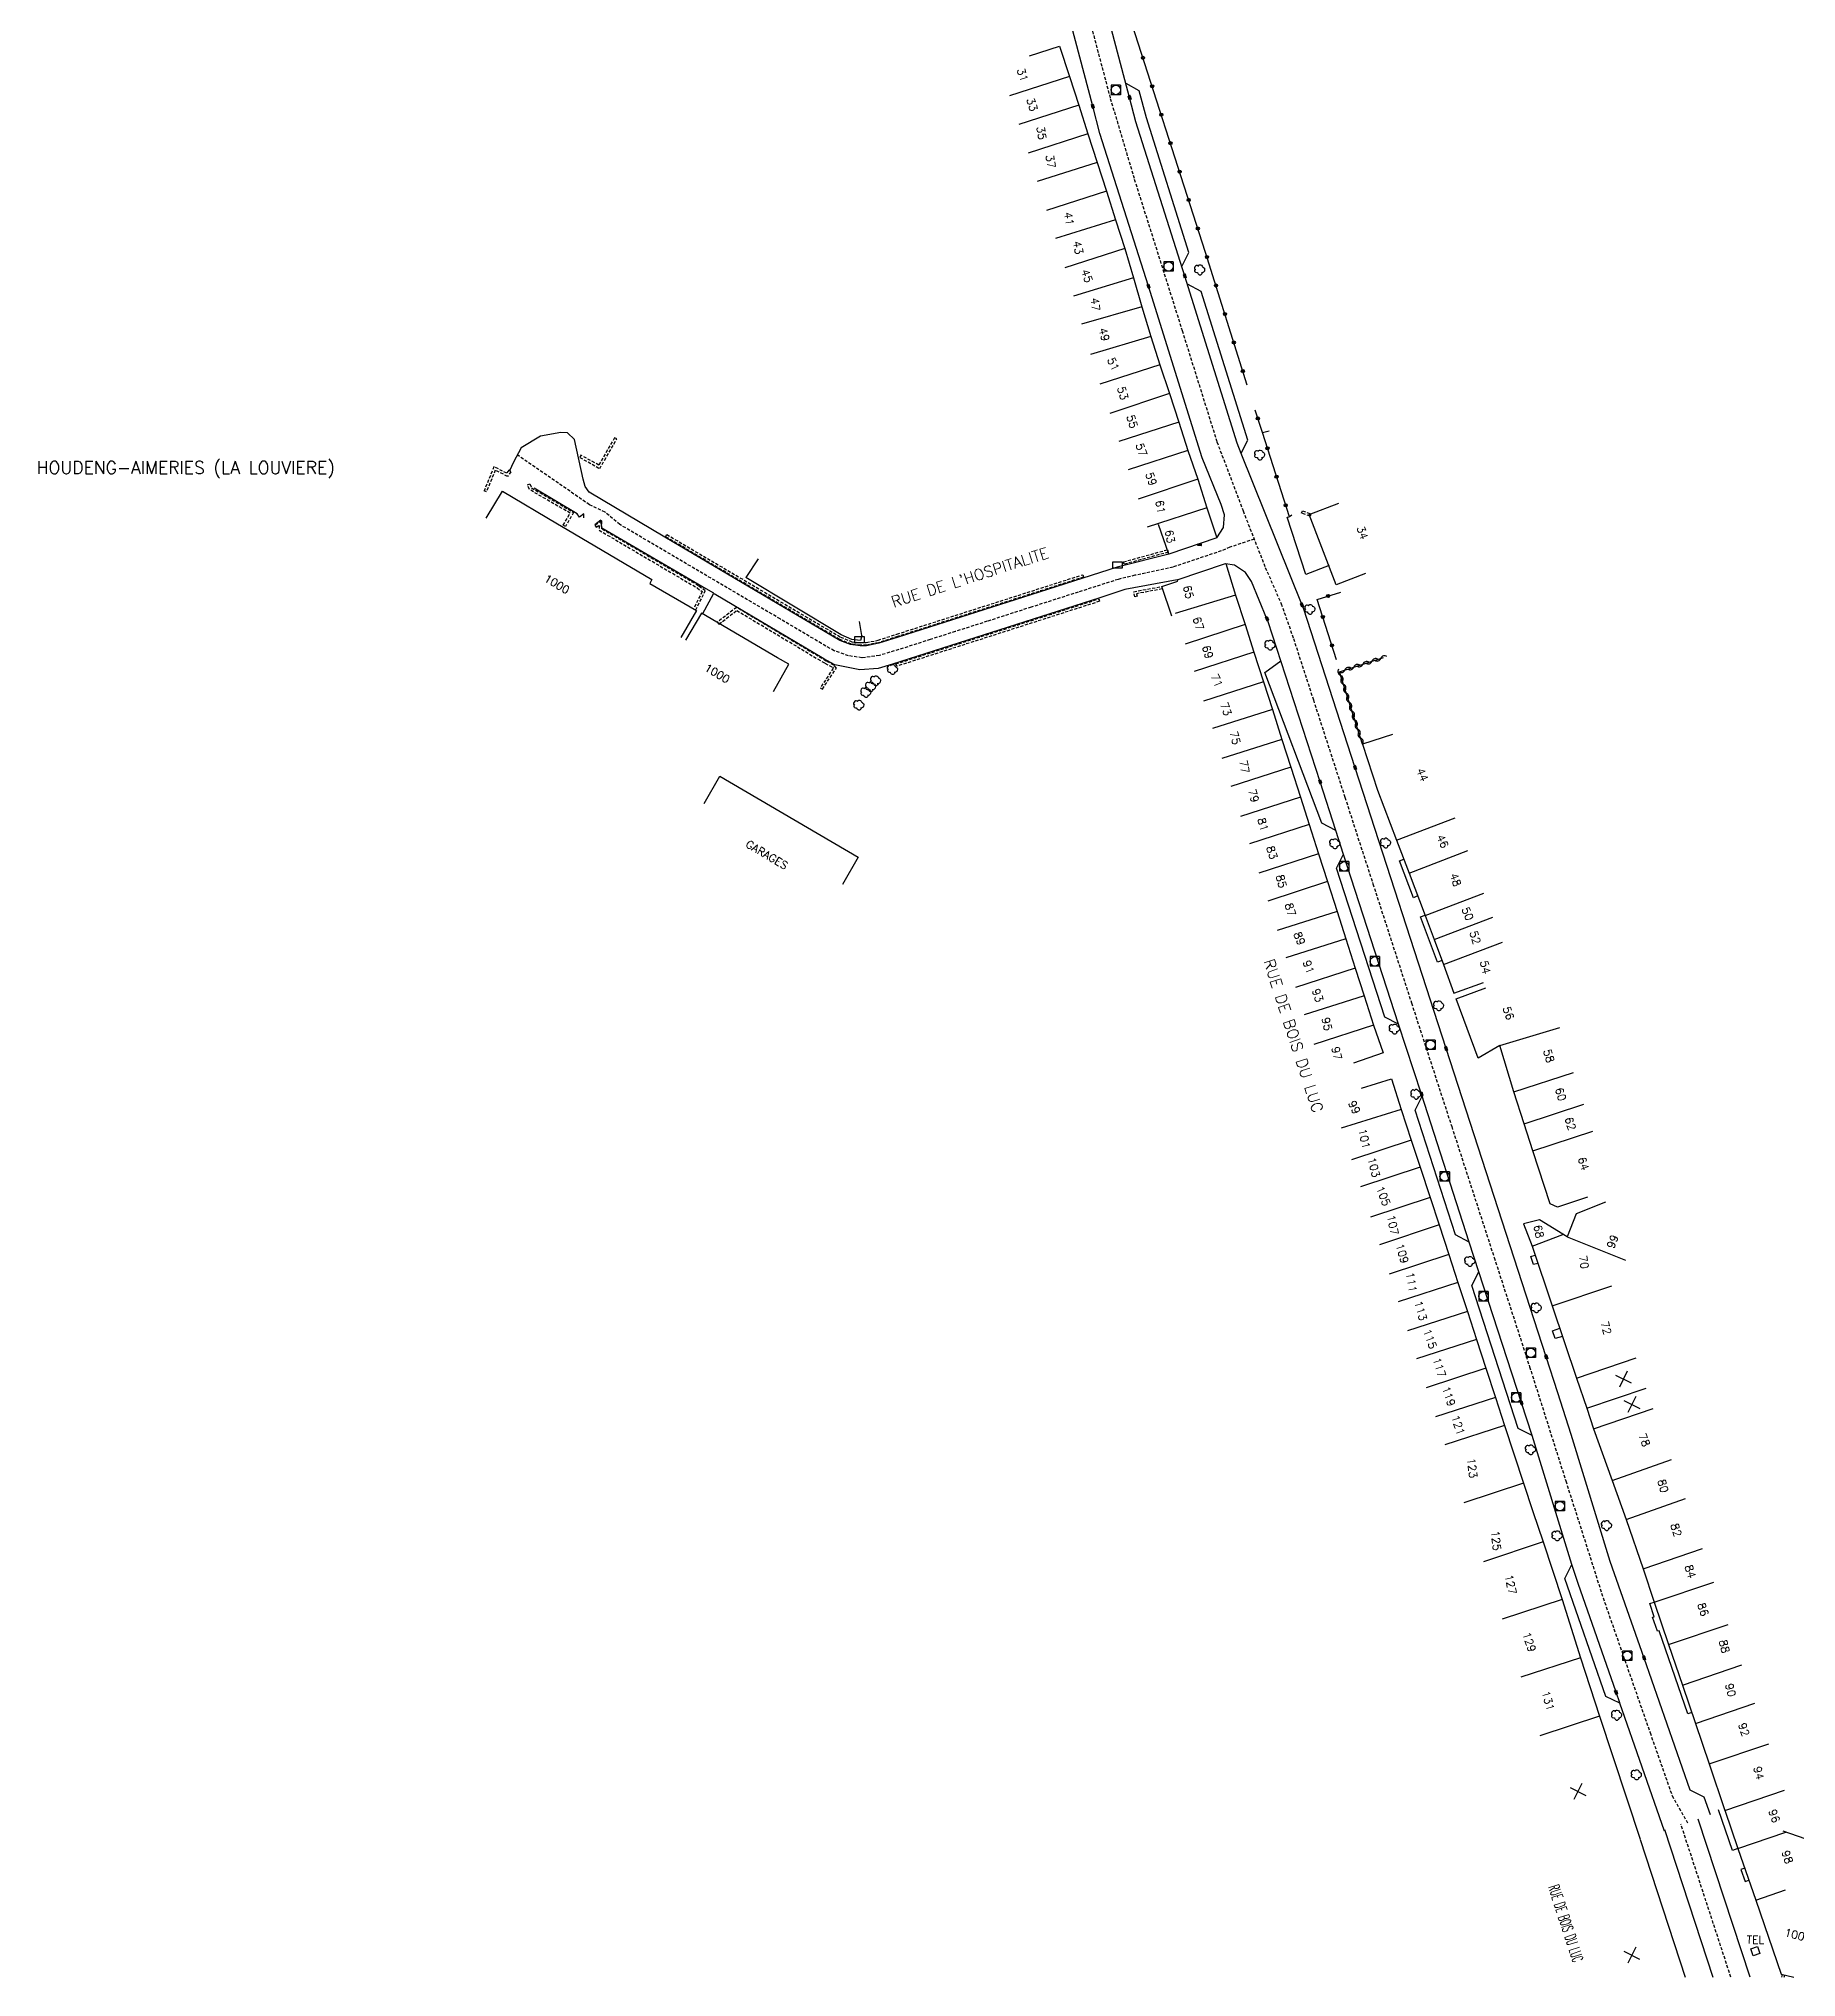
# Model space of a CAD drawing. Header units: millimetres. Extents: x 134000 to 135000, y 129000 to 130000.
# Drawn here: x 134017 to 134296.4, y 129000 to 129308.2 of the extents above; entities that cross this region are included whole.
import ezdxf
from ezdxf.enums import TextEntityAlignment as Align

# ---------------------------------------------------------------- set-up
doc = ezdxf.new("R2010")
doc.units = ezdxf.units.MM
doc.linetypes.add('DASHED', pattern=[0.75, 0.5, -0.25])
doc.layers.get('0').update_dxf_attribs({"linetype": 'CONTINUOUS'})
for name, color, linetype in [('W0001', 6, 'DASHED'), ('W0008', 7, 'CONTINUOUS'), ('W0100', 7, 'CONTINUOUS'), ('W0105', 7, 'CONTINUOUS'), ('W0112', 1, 'DASHED'), ('W0300', 7, 'CONTINUOUS'), ('W0310', 3, 'CONTINUOUS'), ('W0322', 7, 'CONTINUOUS'), ('W0400', 7, 'CONTINUOUS'), ('W0420', 7, 'CONTINUOUS'), ('W0980', 7, 'CONTINUOUS'), ('W0984', 7, 'CONTINUOUS'), ('W0989', 7, 'CONTINUOUS'), ('W0991', 7, 'CONTINUOUS'), ('W1102', 7, 'CONTINUOUS'), ('W1471', 7, 'CONTINUOUS')]:
    doc.layers.add(name, color=color, linetype=linetype)
doc.styles.get("Standard").update_dxf_attribs({"font": 'romans.shx', "width": 0.85})

# ---------------------------------------------------------------- blocks, each defined once
blk = doc.blocks.new('T400')
for p, q in [((-0.15, 0.3), (0.15, 0.3)), ((-0.15, -0.25), (-0.15, 0.3)), ((-0.15, 0.15), (0.15, 0.15)), ((-0.15, 0), (0.15, 0)), ((0.15, 0.3), (0.15, -0.25)), ((-0.15, -0.15), (0.15, -0.15)), ((-0.15, -0.25), (-0.15, -0.3)), ((-0.15, -0.3), (0.15, -0.3)), ((0.15, -0.3), (0.15, -0.25))]:
    blk.add_line(p, q)
blk = doc.blocks.new('T420')
for p, q in [((0.75, 0.75), (-0.75, 0.75)), ((-0.75, 0.75), (-0.75, -0.75)), ((0.75, 0.75), (0.75, -0.75)), ((0.75, -0.75), (-0.75, -0.75))]:
    blk.add_line(p, q)
blk.add_ellipse((0, 0), major_axis=(-0.53, 0.53), ratio=1, start_param=3.926991, end_param=10.210176)
blk = doc.blocks.new('T300')
for p, q in [((-0.8, 0.51), (-0.86, 0.34)), ((-0.86, 0.34), (-0.86, 0.17)), ((-0.86, 0.17), (-0.74, 0.06)), ((-0.69, 0.63), (-0.8, 0.51)), ((-0.8, -0.06), (-0.74, 0.06)), ((-0.74, 0.06), (-0.69, 0.11)), ((-0.57, 0.69), (-0.69, 0.63)), ((-0.46, 0.69), (-0.57, 0.69)), ((-0.29, 0.63), (-0.46, 0.69)), ((-0.29, 0.63), (-0.17, 0.74)), ((-0.23, 0.57), (-0.29, 0.63)), ((-0.17, 0.74), (-0.06, 0.8)), ((-0.06, 0.8), (0.06, 0.8)), ((0.06, 0.8), (0.23, 0.74)), ((0.23, 0.74), (0.34, 0.63)), ((0.34, 0.63), (0.4, 0.51)), ((0.46, 0.46), (0.34, 0.46)), ((0.4, 0.51), (0.4, 0.46)), ((0.57, 0.4), (0.46, 0.46)), ((0.57, 0.4), (0.69, 0.29)), ((0.69, 0.29), (0.74, 0.17)), ((0.74, 0.06), (0.69, -0.17)), ((0.74, 0.17), (0.74, 0.06)), ((-0.8, -0.17), (-0.8, -0.06)), ((-0.8, -0.23), (-0.8, -0.17)), ((-0.74, -0.34), (-0.8, -0.23)), ((-0.69, -0.4), (-0.74, -0.34)), ((-0.51, -0.46), (-0.69, -0.4)), ((-0.4, -0.46), (-0.51, -0.46)), ((-0.4, -0.46), (-0.34, -0.46)), ((-0.34, -0.46), (-0.34, -0.4)), ((-0.34, -0.51), (-0.34, -0.46)), ((-0.29, -0.63), (-0.34, -0.51)), ((-0.17, -0.74), (-0.29, -0.63)), ((-0.06, -0.8), (-0.17, -0.74)), ((0.06, -0.8), (-0.06, -0.8)), ((0.17, -0.74), (0.06, -0.8)), ((0.23, -0.69), (0.17, -0.74)), ((0.29, -0.46), (0.23, -0.46)), ((0.29, -0.63), (0.23, -0.69)), ((0.46, -0.4), (0.29, -0.46)), ((0.34, -0.51), (0.29, -0.63)), ((0.34, -0.51), (0.34, -0.46)), ((0.57, -0.34), (0.46, -0.4)), ((0.63, -0.29), (0.57, -0.34)), ((0.69, -0.17), (0.63, -0.29))]:
    blk.add_line(p, q)
blk = doc.blocks.new('t991o')
at = {"color": 0, "linetype": 'Continuous'}
for p, q in [((-1, 1), (1, -1)), ((-1, -1), (1, 1))]:
    blk.add_line(p, q, dxfattribs=at)
blk = doc.blocks.new('T1471')
at = {"color": 0, "linetype": 'Continuous', "flags": 128}
blk.add_lwpolyline([(-0.75, -0.5), (-0.75, 0.5), (0.75, 0.5), (0.75, -0.5), (-0.75, -0.5)], dxfattribs=at)
blk = doc.blocks.new('t322o')
at = {"color": 0, "linetype": 'Continuous'}
for radius in [0.25, 0.15]:
    blk.add_circle((0, 0), radius, dxfattribs=at)
blk = doc.blocks.new('t310o')
at = {"color": 0, "linetype": 'Continuous'}
for centre, start, end in [((-0.5, 0.38), 216.8699, 323.1304), ((0.5, -0.37), 36.8699, 143.1303)]:
    blk.add_arc(centre, 0.625, start, end, dxfattribs=at)

msp = doc.modelspace()

# ---------------------------------------------------------------- linework, layer by layer
at = {"layer": 'W0001'}
for points in [[(134182.17, 129318.09), (134187.31, 129298.69), (134191.13, 129285.83), (134194.09, 129276.51), (134198.73, 129261.79), (134204.27, 129244.07), (134208.42, 129233.11), (134211.95, 129224.12), (134214.47, 129218.36), (134216.43, 129212.81), (134219.59, 129203.07), (134224.61, 129187.58), (134229.06, 129173.82), (134235.19, 129154.89), (134241.58, 129135.24), (134248.33, 129114.42), (134253.97, 129097.05), (134259.72, 129078.91), (134265.65, 129060.32), (134273.12, 129038.88), (134276.62, 129028.87), (134279.07, 129024.54)], [(134210.19, 129228.62), (134206.31, 129227.32), (134204.94, 129226.75), (134197.28, 129224.18), (134191.23, 129222.87), (134188.56, 129222.23), (134182.2, 129220.2), (134174.72, 129217.8), (134167.74, 129215.56), (134162.66, 129213.93), (134158.69, 129212.66), (134154.4, 129211.29), (134150.6, 129210.12), (134147.82, 129209.76), (134145.69, 129210.09), (134143.4, 129210.88), (134141.39, 129212.04), (134134.82, 129215.93), (134109.34, 129230.94), (134107, 129232.9), (134104.5, 129234.09), (134093.05, 129242)], [(134285.97, 129000), (134278.02, 129024.34)]]:
    msp.add_lwpolyline(points, dxfattribs=at)
at = {"layer": 'W0008'}
for points in [[(134282.74, 129025.84), (134281.73, 129028.65), (134279.49, 129029.72), (134272.17, 129050.74), (134266.8, 129066.11), (134260.58, 129086.28), (134258.46, 129092.93), (134256.62, 129098.61), (134240.69, 129147.63), (134226.24, 129192.28), (134218.02, 129217.63), (134217.79, 129218.15), (134208.1, 129242.26), (134207.47, 129243.9), (134199.16, 129270.45), (134191.39, 129294.95), (134190.38, 129298.81), (134183.9, 129323.31)], [(134204.25, 129228.83), (134205.32, 129230.48), (134205.45, 129232.49), (134204.91, 129234.14), (134201.92, 129241.57), (134193.38, 129268.83), (134185.66, 129293.11), (134184.53, 129297.46), (134178.12, 129321.67)], [(134198.66, 129271.96), (134199.8, 129274.19), (134193.04, 129295.62), (134191.91, 129299.88), (134189.82, 129301.04)], [(134208.13, 129242.3), (134209.19, 129244.34), (134201.74, 129267.99), (134199.56, 129269.14)], [(134196.6, 129226.22), (134188.39, 129224.17), (134176.01, 129220.2), (134153.56, 129213.03), (134150.52, 129212.07), (134148.57, 129211.66), (134147.55, 129211.66), (134145.99, 129211.85), (134144.3, 129212.53), (134116.5, 129228.93), (134104.46, 129236.07), (134103.83, 129237.01), (134103.53, 129238.16), (134102.14, 129244.48), (134101, 129245.5), (134099.97, 129245.57), (134096.74, 129244.97), (134093.67, 129243.12), (134092.43, 129240.88), (134091.81, 129239.47)], [(134103.61, 129231.99), (134103.6, 129232.67), (134102.9, 129232.11), (134102.56, 129232.67), (134095.71, 129236.72)], [(134123.02, 129220.71), (134106.49, 129230.37), (134106.32, 129231.65), (134105.36, 129230.87)], [(134275.41, 129023.24), (134268.29, 129043.59), (134266.09, 129044.64), (134259.57, 129063.4), (134260.7, 129065.62), (134254.35, 129086.12), (134252.68, 129091.32), (134245.92, 129112.16), (134244.38, 129116.87), (134236.79, 129140.41), (134233.14, 129151.5), (134224.39, 129178.51), (134223.17, 129182.32), (134220.67, 129190.05), (134212.42, 129215.46), (134212.22, 129215.97), (134209.74, 129221.91), (134208.81, 129223.32), (134207.06, 129224.46), (134205.64, 129224.68)], [(134197.96, 129222.14), (134189.64, 129220.59), (134185.48, 129219.26), (134152.68, 129208.73), (134150.42, 129208.04), (134147.47, 129207.82), (134143.53, 129208.65), (134141.77, 129209.61), (134124.32, 129219.93)], [(134223.18, 129182.29), (134220.93, 129183.48), (134211.87, 129207.42), (134214.44, 129209.29)], [(134233.14, 129151.49), (134230.96, 129152.61), (134223.27, 129176.29), (134224.39, 129178.52)], [(134244.38, 129116.87), (134242.17, 129118), (134235.75, 129137.85), (134236.87, 129140.09)], [(134254.35, 129086.11), (134252.16, 129087.23), (134244.81, 129109.95), (134245.92, 129112.15)], [(134268.29, 129043.6), (134267.72, 129045.3), (134261.68, 129062.6), (134260.7, 129065.62)], [(134289.01, 129000), (134280.75, 129025.15)], [(134275.44, 129023.5), (134283.11, 129000)], [(134288.16, 129017.34), (134287.57, 129017.14), (134288.25, 129015.21), (134288.83, 129015.41)]]:
    msp.add_lwpolyline(points, dxfattribs=at)
at = {"layer": 'W0008', "flags": 128}
msp.add_lwpolyline([(134287.09, 129020.44), (134286.22, 129020.15), (134284, 129026.59)], dxfattribs=at)
at = {"layer": 'W0100'}
for points in [[(134174.49, 129305.46), (134179.25, 129306.99), (134180.81, 129302.15), (134182.29, 129297.62), (134183.76, 129293.06), (134185.22, 129288.52), (134186.7, 129283.95), (134188.14, 129279.4), (134189.6, 129274.82), (134191.01, 129270.17), (134192.33, 129265.53), (134193.75, 129260.83), (134195.19, 129256.31), (134196.7, 129251.77), (134198.19, 129247.24), (134199.66, 129242.73), (134201.21, 129238.18), (134202.68, 129233.62), (134204.25, 129228.82), (134196.6, 129226.22), (134194.99, 129230.95)], [(134088.1, 129231.94), (134090.66, 129236.24), (134099.42, 129231.03), (134100.98, 129230.14), (134114.45, 129222.2), (134114.08, 129221.55), (134121.5, 129217.29), (134119.01, 129212.96)], [(134227.9, 129223.16), (134223.23, 129221.37), (134218.95, 129232.54), (134223.62, 129234.33)], [(134197.07, 129216.36), (134195.5, 129221.1), (134198.05, 129221.95), (134197.96, 129222.14), (134205.64, 129224.77)], [(134205.67, 129224.77), (134207.2, 129219.71), (134208.73, 129215.04), (134210.15, 129210.65), (134211.67, 129205.94), (134213.07, 129201.53), (134214.59, 129196.77), (134216, 129192.35), (134217.54, 129187.58), (134218.94, 129183.24), (134220.42, 129178.59), (134221.86, 129174.21), (134223.37, 129169.41), (134224.74, 129165.1), (134226.26, 129160.43), (134227.66, 129156.03), (134229.17, 129151.35), (134230.68, 129146.97), (134225.95, 129145.34)], [(134133.78, 129204.39), (134136.18, 129208.77), (134134.42, 129209.74), (134122.33, 129216.87), (134119.79, 129212.56)], [(134232.17, 129197.56), (134227.41, 129196.03), (134229.78, 129188.7), (134232.79, 129180.75), (134234.81, 129175.52), (134237.34, 129168.8), (134238.78, 129165), (134240.29, 129161), (134241.94, 129156.45), (134246.64, 129158.15)], [(134122.73, 129186.62), (134125.25, 129190.93), (134147.25, 129178.05), (134144.73, 129173.74)], [(134263.15, 129124), (134258.39, 129122.44), (134257.26, 129122.96), (134254.5, 129131.36), (134253.09, 129135.66), (134251.44, 129140.77), (134249.23, 129148.1), (134245.79, 129146.13), (134242.3, 129155.55), (134246.99, 129157.29)], [(134227.27, 129141.33), (134232.04, 129142.81), (134233.56, 129137.93), (134235.16, 129133.09), (134236.58, 129128.77), (134238.16, 129123.96), (134239.6, 129119.59), (134241.15, 129114.87), (134242.58, 129110.43), (134244.08, 129105.86), (134245.52, 129101.41), (134247.02, 129096.84), (134248.53, 129092.18), (134249.98, 129087.73), (134253.01, 129078.53), (134254.48, 129074.05), (134256.1, 129069.21), (134259.12, 129060.05), (134262.08, 129050.76), (134265.09, 129041.48), (134271.53, 129021.93)], [(134266.04, 129123.2), (134261.38, 129121.38), (134259.92, 129117.68), (134255.55, 129120.39), (134252.98, 129119.78), (134254.37, 129116.21), (134257.56, 129106.71), (134261.42, 129095.26), (134263.05, 129090.45), (134264.15, 129087.2), (134267.09, 129078.95), (134269.31, 129072.75), (134272, 129064.9), (134273.78, 129059.61), (134276.05, 129052.87), (134278.25, 129046.44), (134280.33, 129040.33), (134282.52, 129033.9), (134285.02, 129026.53), (134294.49, 129029.74)], [(134284.98, 129026.57), (134287.09, 129020.44), (134289.92, 129012.24), (134293.95, 129000.51), (134295.95, 129000)], [(134271.53, 129021.87), (134278.72, 129000)]]:
    msp.add_lwpolyline(points, dxfattribs=at)
at = {"layer": 'W0100', "flags": 128}
msp.add_lwpolyline([(134290.59, 129003.77), (134289.53, 129003.41), (134289.16, 129004.49), (134290.21, 129004.86)], close=True, dxfattribs=at)
at = {"layer": 'W0105'}
for p, q in [((134131.35, 129225.49), (134129.35, 129222.53)), ((134147.82, 129213.29), (134147.44, 129215.54)), ((134240.05, 129161.66), (134239.35, 129161.39)), ((134279.74, 129042.09), (134279.15, 129041.89))]:
    msp.add_line(p, q, dxfattribs=at)
for points in [[(134222.08, 129224.42), (134218.42, 129223), (134215.43, 129232.11), (134215.73, 129232.18)], [(134147.82, 129213.29), (134147.62, 129212.53), (134146.21, 129212.66), (134144.54, 129213.39), (134129.35, 129222.53)], [(134122.49, 129216.71), (134124.29, 129220.01), (134123.05, 129220.7)], [(134236.16, 129171.9), (134235.52, 129171.58), (134233.31, 129177.49), (134233.97, 129177.76)], [(134239.35, 129161.39), (134236.64, 129168.57), (134237.35, 129168.82)], [(134255.3, 129113.48), (134254.61, 129113.3), (134254.15, 129114.57), (134254.87, 129114.77)], [(134259.19, 129101.85), (134258.03, 129101.52), (134257.61, 129102.77), (134258.77, 129103.16)], [(134279.15, 129041.89), (134274.59, 129055.07), (134274.28, 129055.02), (134273.52, 129057.22), (134273.79, 129057.32), (134273.07, 129059.4), (134273.77, 129059.64)]]:
    msp.add_lwpolyline(points, dxfattribs=at)
at = {"layer": 'W0112'}
for p, q in [((134106.14, 129239.84), (134108.85, 129244.55)), ((134102.97, 129241.62), (134106.14, 129239.84)), ((134088.12, 129236.14), (134087.75, 129236.29)), ((134101.98, 129232.88), (134100.7, 129230.63)), ((134106.45, 129231.53), (134105.37, 129230.83)), ((134217.72, 129232.74), (134217.85, 129233.12)), ((134219.06, 129232.26), (134217.72, 129232.74)), ((134144.26, 129212.69), (134116.6, 129229.01)), ((134189.5, 129224.62), (134189.39, 129225)), ((134196.53, 129226.55), (134189.5, 129224.62)), ((134191.02, 129220.26), (134195.5, 129221.1)), ((134153.23, 129208.79), (134185.49, 129219.12)), ((134185.49, 129219.12), (134185.61, 129218.74)), ((134191.2, 129219.45), (134191.02, 129220.26)), ((134127.89, 129217.77), (134124.83, 129215.4))]:
    msp.add_line(p, q, dxfattribs=at)
for points in [[(134108.85, 129244.55), (134108.5, 129244.75), (134105.99, 129240.38)], [(134092, 129239.34), (134091.67, 129239.57), (134091.36, 129239.1), (134089.33, 129240.13), (134087.75, 129236.29)], [(134092, 129239.34), (134091.5, 129238.59), (134089.54, 129239.58), (134088.12, 129236.14)], [(134105.99, 129240.38), (134103.16, 129241.97), (134102.97, 129241.62)], [(134094.96, 129236.51), (134094.67, 129237.28), (134095.05, 129237.43)], [(134100.7, 129230.63), (134100.35, 129230.83), (134101.44, 129232.74), (134094.96, 129236.51)], [(134095.05, 129237.43), (134095.29, 129236.79), (134101.98, 129232.88)], [(134105.37, 129230.83), (134105.59, 129230.5), (134106.05, 129230.8), (134106.05, 129230.04), (134121.61, 129220.88), (134122.42, 129220.28)], [(134121.41, 129217.36), (134122.92, 129220.4), (134121.83, 129221.22), (134106.45, 129230.26), (134106.45, 129231.53)], [(134217.85, 129233.12), (134219.19, 129232.64), (134219.06, 129232.26)], [(134116.6, 129229.01), (134116.81, 129229.35), (134144.43, 129213.05), (134146.24, 129212.32), (134147.55, 129212.16), (134148.52, 129212.19), (134150.38, 129212.55), (134153.38, 129213.52)], [(134189.39, 129225), (134196.42, 129226.94), (134196.53, 129226.55)], [(134183.07, 129222.59), (134153.5, 129213.14), (134150.48, 129212.16), (134148.56, 129211.79), (134147.53, 129211.76), (134146.14, 129211.93), (134144.26, 129212.69)], [(134153.38, 129213.52), (134182.95, 129222.97), (134183.07, 129222.59)], [(134195.5, 129221.1), (134195.57, 129220.71), (134191.5, 129219.94)], [(134122.42, 129220.28), (134121.05, 129217.54), (134121.41, 129217.36)], [(134185.61, 129218.74), (134153.36, 129208.41), (134153.23, 129208.79)], [(134191.5, 129219.94), (134191.59, 129219.54), (134191.2, 129219.45)], [(134124.83, 129215.4), (134125.08, 129215.09), (134127.92, 129217.29), (134141.94, 129208.89), (134143.12, 129208.27), (134143.26, 129208.1)], [(134141.53, 129204.77), (134143.76, 129208.13), (134143.37, 129208.59), (134142.14, 129209.24), (134127.89, 129217.77)], [(134143.26, 129208.1), (134141.2, 129204.99), (134141.53, 129204.77)], [(134294.14, 129000.46), (134294.01, 129000)], [(134294.43, 129000), (134294.52, 129000.36)]]:
    msp.add_lwpolyline(points, dxfattribs=at)
at = {"layer": 'W0310'}
msp.add_lwpolyline([(134227.41, 129196.03), (134223.73, 129207.53), (134230.76, 129209.8)], dxfattribs=at)
at = {"layer": 'W0322'}
msp.add_line((134211.49, 129245.56), (134210.34, 129249.12), dxfattribs=at)
for points in [[(134209.09, 129253.09), (134202.46, 129274.17), (134189.37, 129314.93), (134178.84, 129347.65), (134183.04, 129349.65)], [(134216.17, 129232.43), (134215.79, 129232.18), (134211.49, 129245.56), (134212.56, 129245.85)], [(134223.28, 129209.46), (134220.2, 129219.05), (134223.95, 129220.2)]]:
    msp.add_lwpolyline(points, dxfattribs=at)
at = {"layer": 'W1102'}
for p, q in [((134180.81, 129302.15), (134171.3, 129299.09)), ((134182.29, 129297.62), (134172.78, 129294.52)), ((134183.76, 129293.06), (134174.25, 129289.98)), ((134185.22, 129288.52), (134175.7, 129285.46)), ((134186.7, 129283.95), (134177.18, 129280.87)), ((134188.14, 129279.4), (134178.6, 129276.39)), ((134189.6, 129274.82), (134180.08, 129271.76)), ((134191.01, 129270.17), (134181.44, 129267.27)), ((134192.33, 129265.53), (134182.71, 129262.8)), ((134193.75, 129260.83), (134184.17, 129257.95)), ((134195.19, 129256.31), (134185.67, 129253.26)), ((134196.7, 129251.77), (134187.21, 129248.62)), ((134198.19, 129247.24), (134188.69, 129244.12)), ((134199.66, 129242.73), (134190.15, 129239.63)), ((134201.21, 129238.18), (134191.75, 129234.95)), ((134202.68, 129233.62), (134193.16, 129230.55)), ((134207.2, 129219.71), (134197.63, 129216.81)), ((134208.73, 129215.04), (134199.23, 129211.92)), ((134210.15, 129210.65), (134200.65, 129207.56)), ((134211.67, 129205.94), (134202.15, 129202.88)), ((134213.07, 129201.53), (134203.54, 129198.5)), ((134214.59, 129196.77), (134205.06, 129193.73)), ((134216, 129192.35), (134206.47, 129189.32)), ((134217.54, 129187.58), (134208.02, 129184.51)), ((134232.79, 129180.75), (134242.14, 129184.29)), ((134218.94, 129183.24), (134209.42, 129180.17)), ((134220.42, 129178.59), (134210.9, 129175.54)), ((134234.81, 129175.52), (134244.14, 129179.12)), ((134221.86, 129174.21), (134212.36, 129171.09)), ((134237.34, 129168.8), (134246.7, 129172.33)), ((134223.37, 129169.41), (134213.82, 129166.43)), ((134238.78, 129165), (134248.13, 129168.52)), ((134224.74, 129165.1), (134215.21, 129162.07)), ((134240.29, 129161), (134249.64, 129164.56)), ((134226.26, 129160.43), (134216.75, 129157.34)), ((134227.66, 129156.03), (134218.14, 129152.98)), ((134229.17, 129151.35), (134219.65, 129148.29)), ((134249.23, 129148.1), (134258.8, 129150.99)), ((134251.44, 129140.77), (134260.95, 129143.84)), ((134233.56, 129137.93), (134224.01, 129134.96)), ((134253.09, 129135.66), (134262.59, 129138.78)), ((134235.16, 129133.09), (134225.66, 129129.95)), ((134254.5, 129131.36), (134264, 129134.48)), ((134236.58, 129128.77), (134227.08, 129125.64)), ((134238.16, 129123.96), (134228.66, 129120.84)), ((134239.6, 129119.59), (134230.11, 129116.45)), ((134254.37, 129116.21), (134259.23, 129118.1)), ((134259.92, 129117.68), (134269.22, 129114.01)), ((134241.15, 129114.87), (134231.65, 129111.75)), ((134242.58, 129110.43), (134233.07, 129107.36)), ((134257.56, 129106.71), (134267.04, 129109.9)), ((134244.08, 129105.86), (134234.57, 129102.75)), ((134245.52, 129101.41), (134236.01, 129098.33)), ((134261.42, 129095.26), (134270.9, 129098.45)), ((134247.02, 129096.84), (134237.52, 129093.72)), ((134248.53, 129092.18), (134239.02, 129089.1)), ((134263.05, 129090.45), (134272.52, 129093.66)), ((134264.15, 129087.2), (134273.62, 129090.39)), ((134249.98, 129087.73), (134240.48, 129084.63)), ((134267.09, 129078.95), (134276.51, 129082.31)), ((134253.01, 129078.53), (134243.51, 129075.41)), ((134269.31, 129072.75), (134278.73, 129076.12)), ((134256.1, 129069.21), (134246.62, 129066.04)), ((134272, 129064.9), (134281.46, 129068.14)), ((134273.78, 129059.61), (134283.25, 129062.81)), ((134259.12, 129060.05), (134249.62, 129056.92)), ((134276.05, 129052.87), (134285.53, 129056.06)), ((134262.08, 129050.76), (134252.56, 129047.72)), ((134278.25, 129046.44), (134287.71, 129049.68)), ((134280.33, 129040.33), (134289.8, 129043.55)), ((134265.09, 129041.48), (134255.57, 129038.4)), ((134282.52, 129033.9), (134291.99, 129037.12))]:
    msp.add_line(p, q, dxfattribs=at)
at = {"layer": 'W1102', "flags": 128}
for points in [[(134287.09, 129020.44), (134294.68, 129023.06)], [(134303.73, 129019.94), (134294.27, 129023.2)], [(134289.92, 129012.24), (134294.65, 129013.87)]]:
    msp.add_lwpolyline(points, dxfattribs=at)

# ---------------------------------------------------------------- block references
at = {"layer": 'W0300'}
for p in [(134201.57, 129271.41), (134211.1, 129241.99), (134219.07, 129217.45), (134212.75, 129211.75), (134152.72, 129207.89), (134149.24, 129205.14), (134150.04, 129206.08), (134147.37, 129202.22), (134148.49, 129204.24), (134223.04, 129180.19), (134231.11, 129180.31), (134239.55, 129154.42), (134232.52, 129150.73), (134235.94, 129140.36), (134244.5, 129113.79), (134255.06, 129106.4), (134254.15, 129083.85), (134258.38, 129070.15), (134266.23, 129071.79), (134267.85, 129041.64), (134270.99, 129032.16)]:
    msp.add_blockref('T300', p, dxfattribs=at)
at = {"layer": 'W0310'}
for p, rotation in [((134226.04, 129208.27), 17.94904907545579), ((134227.47, 129208.74), 17.94904907545579), ((134228.89, 129209.2), 17.94904907545579), ((134230.32, 129209.66), 17.94904907545579), ((134223.91, 129206.98), 107.7460438232429), ((134224.61, 129207.81), 17.94904907545579), ((134224.36, 129205.55), 107.7460438232429), ((134224.82, 129204.12), 107.7460438232429), ((134225.28, 129202.69), 107.7460438232429), ((134225.74, 129201.26), 107.7460438232429), ((134226.19, 129199.84), 107.7460438232429), ((134226.65, 129198.41), 107.7460438232429), ((134227.11, 129196.98), 107.7460438232429)]:
    msp.add_blockref('t310o', p, dxfattribs=dict(at, rotation=rotation))
at = {"layer": 'W0322'}
for p, rotation in [((134192.52, 129305.14), 107.8071320953514), ((134193.97, 129300.62), 107.8071320953514), ((134195.42, 129296.09), 107.8071320953514), ((134196.87, 129291.57), 107.8071320953514), ((134198.33, 129287.05), 107.8071320953514), ((134199.78, 129282.53), 107.8071320953514), ((134201.23, 129278), 107.8071320953514), ((134202.68, 129273.48), 107.4557769763271), ((134204.1, 129268.95), 107.4557769763271), ((134205.53, 129264.42), 107.4557769763271), ((134206.95, 129259.89), 107.4557769763271), ((134208.38, 129255.35), 107.4557769763271), ((134210.76, 129247.82), 107.8110963758395), ((134212.29, 129243.06), 107.8223179965978), ((134213.74, 129238.54), 107.8223179965978), ((134215.2, 129234.01), 107.8223179965978), ((134221.93, 129219.58), 17.05104100581487), ((134221.1, 129216.25), 107.8015620882014), ((134222.55, 129211.73), 107.8015620882014)]:
    msp.add_blockref('t322o', p, dxfattribs=dict(at, rotation=rotation))
at = {"layer": 'W0400'}
for p, rotation in [((134190.38, 129298.81), 194.651741027832), ((134184.53, 129297.46), 14.55764007698749), ((134199.16, 129270.45), 197.3749160766601), ((134193.38, 129268.83), 17.3979797378446), ((134201.5, 129227.74), 90), ((134217.79, 129218.15), 203.8210220336914), ((134212.22, 129215.97), 21.67861175558512), ((134220.67, 129190.05), 17.93672180103813), ((134226.24, 129192.28), 197.9293899536132), ((134240.69, 129147.63), 198.0048446655273), ((134236.79, 129140.41), 17.87992858866158), ((134256.62, 129098.61), 197.9514770507812), ((134252.68, 129091.32), 17.74868011366063), ((134272.17, 129050.74), 199.2239913940429), ((134267.72, 129045.3), 18.53440856755642)]:
    msp.add_blockref('T400', p, dxfattribs=dict(at, rotation=rotation))
at = {"layer": 'W0420'}
for p in [(134188.2, 129300.03), (134196.58, 129271.97), (134224.5, 129176.6), (134229.36, 129161.5), (134238.21, 129148.24), (134240.47, 129127.28), (134246.64, 129108.25), (134254.15, 129099.25), (134251.84, 129092.16), (134258.79, 129074.89), (134269.49, 129051.1)]:
    msp.add_blockref('T420', p, dxfattribs=at)
at = {"layer": 'W0991'}
for p, rotation in [((134268.87, 129095.1), 288.7215785315002), ((134270.23, 129091.06), 288.6228236357227), ((134261.66, 129029.51), 288.2386463203029), ((134270.2, 129003.5), 288.194809320252)]:
    msp.add_blockref('t991o', p, dxfattribs=dict(at, rotation=rotation))
at = {"layer": 'W1471'}
for p in [(134188.47, 129224.49), (134147.45, 129212.63)]:
    msp.add_blockref('T1471', p, dxfattribs=at)

# ---------------------------------------------------------------- texts
at = {"layer": 'W0980'}
msp.add_text('HOUDENG-AIMERIES (LA LOUVIERE)', height=2, dxfattribs=at).set_placement((134040.32, 129239.86), align=Align.MIDDLE)
at = {"layer": 'W0984'}
for s, rotation, p in [('GARAGES', 329.6468, (134132.72, 129178.45)), ('TEL', 359.2887, (134289.87, 129005.95))]:
    msp.add_text(s, height=1.25, rotation=rotation, dxfattribs=at).set_placement(p, align=Align.MIDDLE)
at = {"layer": 'W0989'}
for s, rotation, p in [("RUE DE L'HOSPITALITE", 17.7611, (134165.01, 129222.55)), ('RUE DE BOIS DU LUC', 288.0274, (134216.43, 129149.68))]:
    msp.add_text(s, height=1.75, rotation=rotation, dxfattribs=at).set_placement(p, align=Align.MIDDLE)
at = {"layer": 'W0989', "width": 0.5}
msp.add_text('RUE DE BOIS DU LUC', height=1.75, rotation=288.0818, dxfattribs=at).set_placement((134259.74, 129008.57), align=Align.MIDDLE)
at = {"layer": 'W0991'}
for s, rotation, p in [('31', 287.846, (134173.37, 129302.42)), ('33', 288.3186, (134174.89, 129297.72)), ('35', 278.8488, (134176.37, 129293.18)), ('37', 279.8113, (134177.83, 129288.65)), ('41', 279.1558, (134180.74, 129279.57)), ('43', 280.457, (134182.2, 129274.97)), ('45', 289.6029, (134183.61, 129270.47)), ('47', 276.4759, (134184.94, 129265.94)), ('49', 283.4339, (134186.34, 129261.16)), ('51', 294.524, (134187.8, 129256.44)), ('53', 287.978, (134189.3, 129251.84)), ('55', 288.2372, (134190.79, 129247.32)), ('57', 290.1953, (134192.27, 129242.82)), ('59', 289.4172, (134193.81, 129238.19)), ('61', 280.6174, (134195.28, 129233.75)), ('34', 288.3912, (134227.39, 129229.64)), ('63', 281.1852, (134196.81, 129229.05)), ('1000', 329.4676, (134099.34, 129221.47)), ('65', 284.2278, (134199.73, 129220.21)), ('67', 288.5313, (134201.31, 129215.2)), ('1000', 329.4676, (134124.82, 129207.27)), ('69', 108.0138, (134202.79, 129210.68)), ('71', 292.5111, (134204.25, 129206.15)), ('73', 287.8643, (134205.7, 129201.62)), ('75', 283.963, (134207.16, 129197.02)), ('77', 280.6925, (134208.62, 129192.44)), ('44', 292.4577, (134236.93, 129191.17)), ('79', 285.6367, (134210.1, 129187.82)), ('81', 285.664, (134211.57, 129183.26)), ('46', 293.9183, (134240.15, 129180.59)), ('83', 288.2594, (134213.01, 129178.79)), ('85', 284.9396, (134214.5, 129174.22)), ('48', 288.4893, (134242.2, 129174.47)), ('87', 287.0122, (134215.94, 129169.72)), ('50', 292.9714, (134244.11, 129169.07)), ('89', 292.1341, (134217.38, 129165.14)), ('52', 286.3661, (134245.32, 129165.29)), ('91', 290.3943, (134218.84, 129160.6)), ('54', 283.7773, (134246.93, 129160.57)), ('93', 289.5885, (134220.29, 129156.1)), ('56', 290.3031, (134250.61, 129153.27)), ('95', 283.3064, (134221.75, 129151.54)), ('97', 283.282, (134223.3, 129146.88)), ('58', 286.7802, (134257.04, 129146.46)), ('60', 287.9095, (134258.92, 129140.37)), ('99', 295.9152, (134226.11, 129138.29)), ('101', 282.1528, (134227.71, 129133.31)), ('62', 288.1726, (134260.45, 129135.7)), ('103', 284.4135, (134229.22, 129128.74)), ('64', 288.1656, (134262.53, 129129.34)), ('105', 291.737, (134230.72, 129124.19)), ('107', 282.1119, (134232.23, 129119.58)), ('68', 281.6571, (134255.43, 129118.56)), ('109', 286.4532, (134233.73, 129115.05)), ('66', 248.464, (134267.16, 129116.96)), ('70', 278.754, (134262.6, 129113.69)), ('111', 279.4115, (134235.2, 129110.5)), ('113', 285.7786, (134236.67, 129105.97)), ('72', 284.3897, (134266.13, 129103.22)), ('115', 289.4653, (134238.14, 129101.48)), ('117', 287.035, (134239.62, 129096.94)), ('119', 288.5686, (134241.12, 129092.36)), ('121', 288.2914, (134242.6, 129087.78)), ('78', 291.4754, (134272.21, 129085.43)), ('123', 276.6469, (134244.85, 129080.95)), ('80', 285.0338, (134275.18, 129078.1)), ('125', 276.0568, (134248.65, 129069.41)), ('82', 286.4548, (134277.27, 129071.09)), ('127', 281.8155, (134250.96, 129062.44)), ('84', 288.3634, (134279.52, 129064.49)), ('86', 288.9192, (134281.55, 129058.47)), ('129', 287.9511, (134253.93, 129053.28)), ('131', 285.713, (134256.93, 129043.96)), ('90', 284.1336, (134285.92, 129045.65)), ('92', 288.3837, (134288.05, 129039.37)), ('94', 284.2379, (134290.4, 129032.46)), ('96', 289.0645, (134292.87, 129025.63)), ('98', 289.0645, (134294.95, 129019.11)), ('100', 345.7528, (134296.11, 129006.78))]:
    msp.add_text(s, height=1.25, rotation=rotation, dxfattribs=at).set_placement(p, align=Align.MIDDLE)
msp.add_text('88', height=1.25, rotation=284.1336, dxfattribs=at).set_placement((134284.06, 129053.48))

doc.saveas('drawing.dxf')
